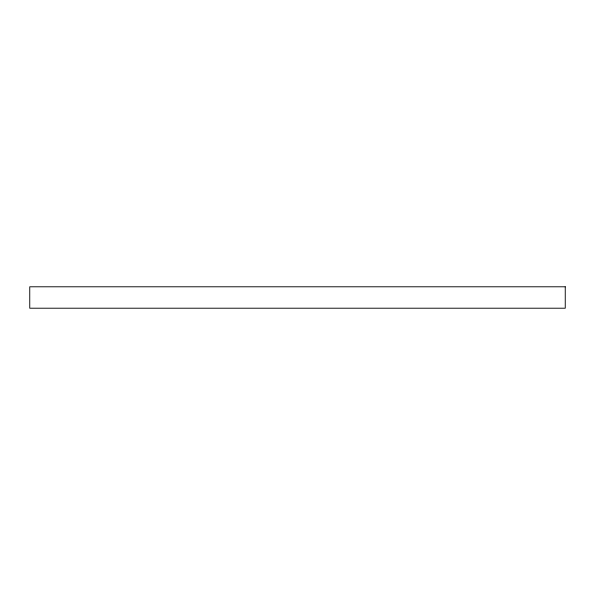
<?xml version="1.0" encoding="UTF-8"?>
<svg xmlns="http://www.w3.org/2000/svg" width="595" height="595" viewBox="0 0 595 595"><rect width="100%" height="100%" fill="white"/><g stroke="black" fill="none" stroke-linecap="round" stroke-linejoin="round"><path stroke-width="0.89" d="M565.25 286.79L29.75 286.79L29.75 308.21L565.25 308.21L565.25 286.79"/></g></svg>
